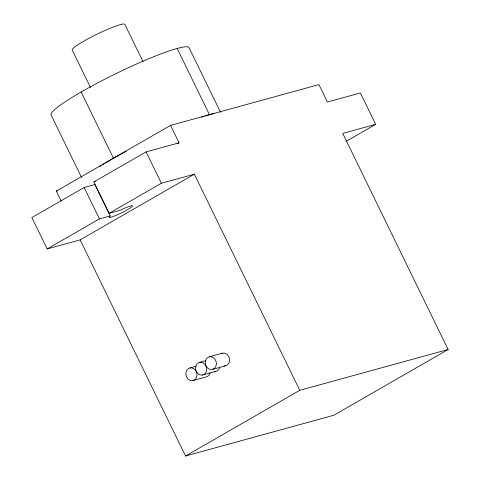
<?xml version="1.0" encoding="UTF-8"?>
<svg xmlns="http://www.w3.org/2000/svg" width="480" height="480" viewBox="0 0 480 480"><rect width="100%" height="100%" fill="white"/><g stroke="black" fill="none" stroke-linecap="round" stroke-linejoin="round"><path stroke-width="0.72" d="M61.248 201.138L56.34 191.082L170.562 125.382L318.918 84.6L327.42 102.03L360.384 92.964L375.684 124.338L346.002 141.414M170.562 125.382L179.064 142.812L146.1 151.878L93.828 181.938L109.128 213.312L119.898 210.348A13.014 1.47 -26 0 1 132.426 206.136A13.014 1.47 -26 0 1 117.594 214.662A13.014 1.47 -26 0 1 110.22 215.916L94.92 184.548L84.144 187.506L31.872 217.572L47.178 248.946L80.142 239.88L194.364 174.186L299.772 390.3L448.128 349.518L342.72 133.398L375.684 124.338M177.12 143.934L179.064 142.812M47.178 248.946L99.45 218.88L110.22 215.916M109.128 213.312L161.4 183.246L194.364 174.186M80.142 239.88L185.55 456L299.772 390.3M448.128 349.518L333.9 415.218L185.55 456M56.34 191.082L57.78 190.686M93.828 181.938L95.262 181.548M209.334 356.778L222.522 353.154M199.656 362.346L205.902 360.63M189.978 367.914L196.224 366.198M212.304 369.444A6.504 5.532 74.6 0 0 214.764 358.92A6.504 5.532 74.6 0 0 205.392 360.972A6.504 5.532 74.6 0 0 212.304 369.444L225.492 365.82M202.626 375.012A6.504 5.532 74.6 0 0 205.08 364.488A6.504 5.532 74.6 0 0 195.714 366.54A6.504 5.532 74.6 0 0 202.626 375.012L215.808 371.388M192.942 380.58A6.504 5.532 74.6 0 0 195.402 370.056A6.504 5.532 74.6 0 0 186.036 372.108A6.504 5.532 74.6 0 0 192.942 380.58L206.13 376.956A6.504 5.532 74.6 0 0 210.072 372.762M220.614 112.404L188.964 47.514A76.764 8.688 -26 0 0 114.918 74.148A76.764 8.688 -26 0 0 51.138 115.104L81.486 177.318M177.162 48.462L209.466 114.69M143.07 61.728L124.794 24.27A29.274 3.312 -26 0 0 96.558 34.422A29.274 3.312 -26 0 0 72.24 50.046L90.51 87.51M146.1 151.878L161.4 183.246M81.15 92.004L113.454 158.232M84.144 187.506L99.45 218.88M221.172 353.676A6.504 5.532 74.6 0 1 229.416 358.302A6.504 5.532 74.6 0 1 224.04 365.91M99.996 166.368A76.764 8.688 -26 0 1 101.13 165.648M102.294 164.91A76.764 8.688 -26 0 1 104.118 163.782M105.372 163.014A76.764 8.688 -26 0 1 126.198 151.158M201.33 117.216A76.764 8.688 -26 0 1 203.544 116.484M204.954 116.028A76.764 8.688 -26 0 1 214.056 113.574M219.75 367.194A6.504 5.532 74.6 0 1 214.362 371.478"/></g></svg>
